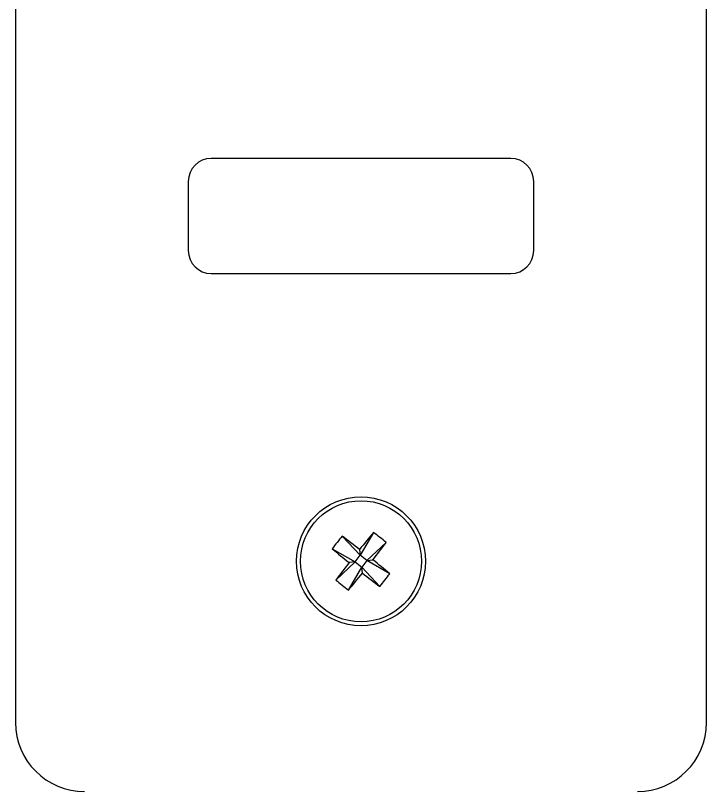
# Model space of a CAD drawing. Header units: millimetres. Extents: x 53 to 376, y 29 to 265.
# Drawn here: x 361.47 to 376.47, y 56.38 to 73.24 of the extents above; entities that cross this region are included whole.
import ezdxf

# ---------------------------------------------------------------- set-up
doc = ezdxf.new("R2010")
doc.units = ezdxf.units.MM

msp = doc.modelspace()

# ---------------------------------------------------------------- linework, layer by layer
at = {"color": 7, "linetype": 'Continuous', "lineweight": 25}
for p, q in [((361.4728, 129.8828), (361.4728, 57.8828)), ((376.4728, 57.8828), (376.4728, 129.8828)), ((372.2228, 70.1328), (365.7228, 70.1328)), ((365.2228, 69.6328), (365.2228, 68.1328)), ((372.7228, 68.1328), (372.7228, 69.6328)), ((365.7228, 67.6328), (372.2228, 67.6328)), ((368.5654, 61.9275), (368.9575, 61.5127)), ((369.2426, 62.0072), (368.9575, 61.5127)), ((369.5174, 61.7902), (369.1027, 61.3981)), ((368.3484, 61.6526), (368.8429, 61.3675)), ((368.9424, 61.6407), (368.9575, 61.5127)), ((368.4281, 60.9755), (368.8429, 61.3675)), ((368.8429, 61.3675), (368.7149, 61.3525)), ((368.8429, 61.3675), (368.9575, 61.5127)), ((368.8429, 61.3675), (368.9881, 61.2529)), ((369.1027, 61.3981), (368.9575, 61.5127)), ((369.1027, 61.3981), (368.9881, 61.2529)), ((369.1027, 61.3981), (369.2306, 61.4132)), ((369.5971, 61.113), (369.1027, 61.3981)), ((368.703, 60.7585), (368.9881, 61.2529)), ((369.0031, 61.125), (368.9881, 61.2529)), ((369.3801, 60.8382), (368.9881, 61.2529))]:
    msp.add_line(p, q, dxfattribs=at)
for radius in [1.4, 1.3147]:
    msp.add_circle((368.9728, 61.3828), radius, dxfattribs=at)
for centre, radius, start, end in [((365.7228, 69.6328), 0.5, 90, 180), ((372.2228, 69.6328), 0.5, 0, 90), ((365.7228, 68.1328), 0.5, 180, 270), ((372.2228, 68.1328), 0.5, 270, 0), ((371.6034, 59.306), 4.0127, 139.20929, 144.21094), ((354.9342, 43.6185), 22.8261, 52.14292, 53.33202), ((386.7827, 47.3359), 22.867, 140.08946, 141.27644), ((366.8968, 58.7533), 4.0113, 49.20842, 54.21181), ((351.1827, 75.4409), 22.8584, 322.14376, 323.33118), ((383.0121, 79.1836), 22.8552, 230.08943, 231.27703), ((386.7299, 47.3496), 22.8171, 142.14233, 143.3319), ((354.9412, 43.5917), 22.8428, 50.08883, 51.27707), ((351.1906, 75.4069), 22.831, 320.08881, 321.27766), ((383.0256, 79.1657), 22.8495, 232.14317, 233.33106), ((366.3432, 63.4588), 4.0113, 319.20844, 324.21179), ((371.0502, 64.0143), 4.0137, 229.20994, 234.21029), ((362.9728, 57.8828), 1.5, 180, 270), ((374.9728, 57.8828), 1.5, 270, 0)]:
    msp.add_arc(centre, radius, start, end, dxfattribs=at)

doc.saveas('drawing.dxf')
